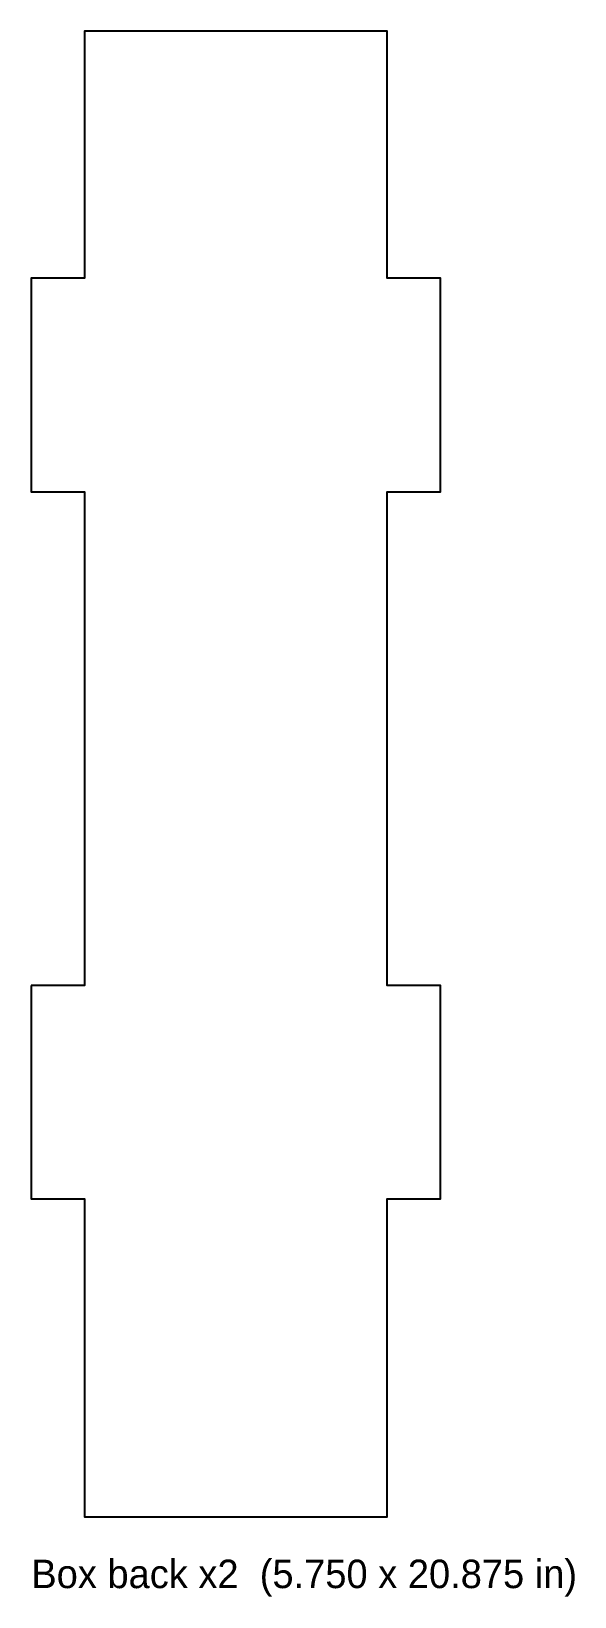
# Model space of a CAD drawing. Header units: inches. Extents: x 0 to 7.6, y -1.1 to 20.9.
import ezdxf

# ---------------------------------------------------------------- set-up
doc = ezdxf.new("R2010")
doc.units = ezdxf.units.IN
doc.header["$MEASUREMENT"] = 0
doc.layers.add('CUT_OUTSIDE', color=1, linetype='Continuous')
doc.layers.add('LABEL', color=3, linetype='Continuous')

msp = doc.modelspace()

# ---------------------------------------------------------------- linework, layer by layer
at = {"layer": 'CUT_OUTSIDE'}
msp.add_lwpolyline([(0, 7.46875), (0, 4.46875), (0.75, 4.46875), (0.75, 0), (5, 0), (5, 4.46875), (5.75, 4.46875), (5.75, 7.46875), (5, 7.46875), (5, 14.40625), (5.75, 14.40625), (5.75, 17.40625), (5, 17.40625), (5, 20.875), (0.75, 20.875), (0.75, 17.40625), (0, 17.40625), (0, 14.40625), (0.75, 14.40625), (0.75, 7.46875)], close=True, dxfattribs=at)

# ---------------------------------------------------------------- texts
at = {"layer": 'LABEL'}
msp.add_text('Box back x2  (5.750 x 20.875 in)', height=0.4, dxfattribs=at).set_placement((0, -1))

doc.saveas('drawing.dxf')
